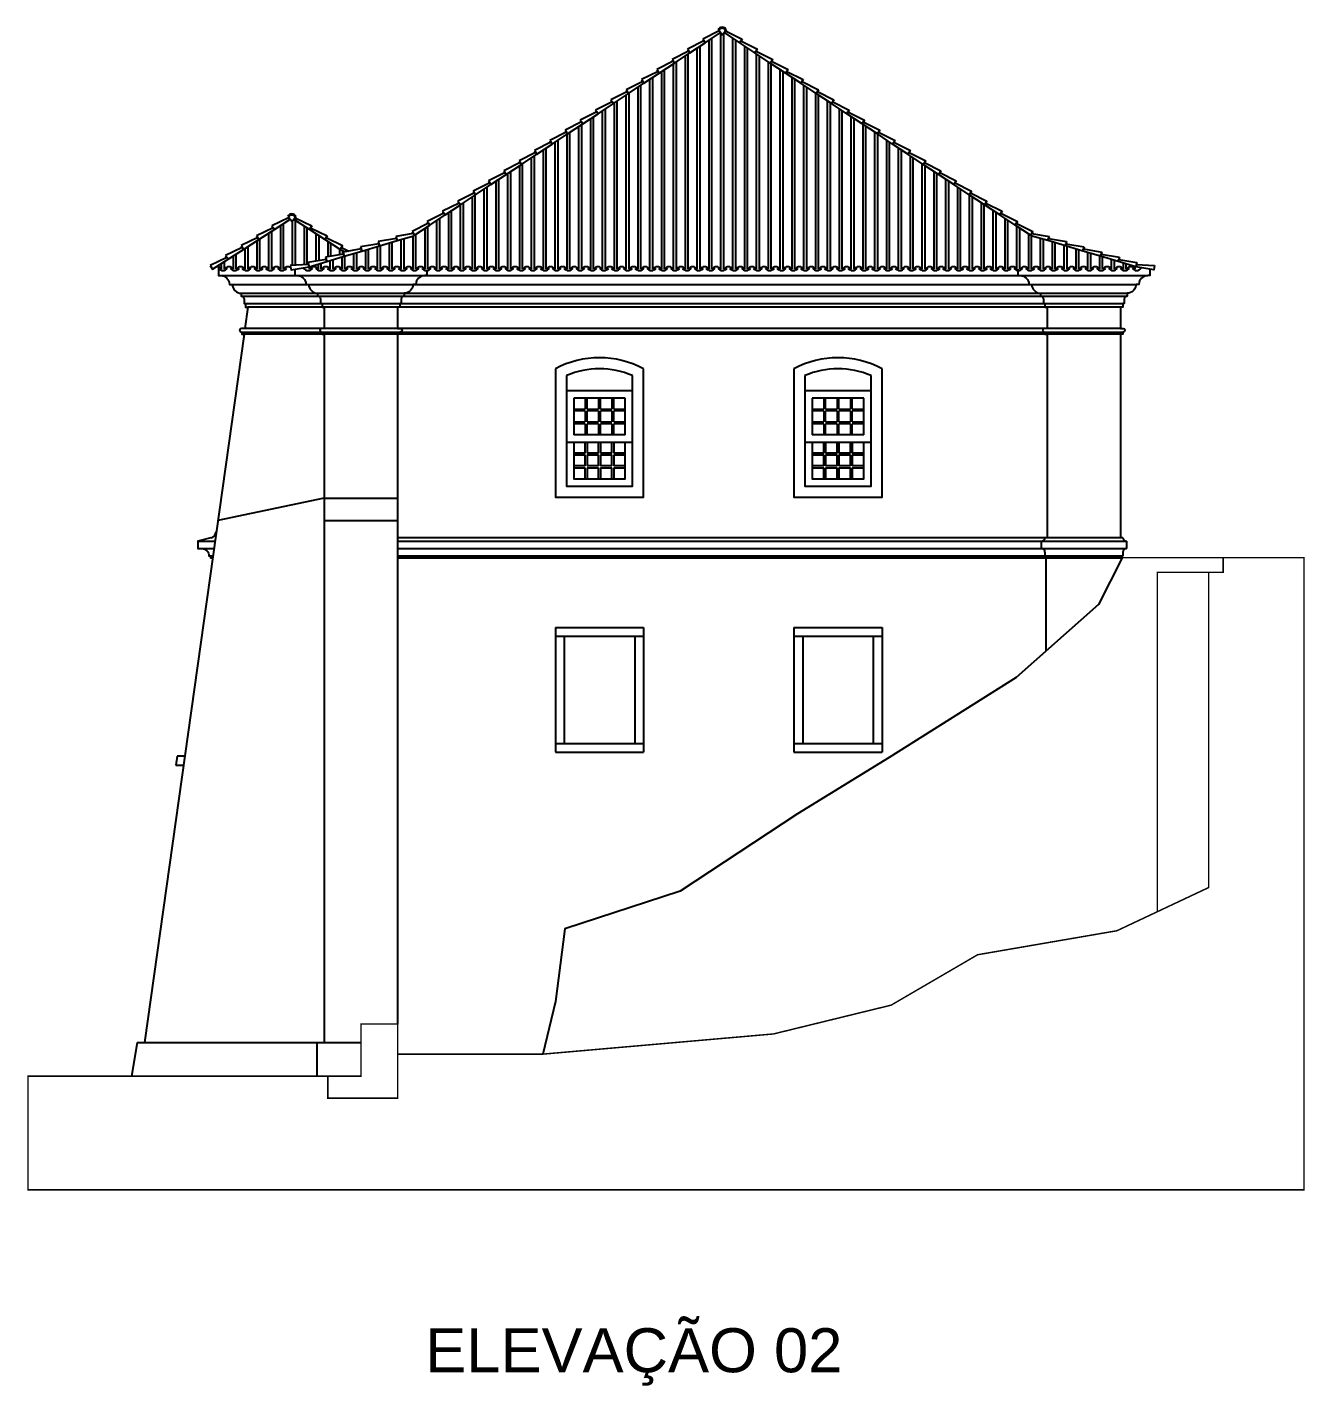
# Model space of a CAD drawing. Extents: x -6493 to 6606, y -1422 to 11651.
# Drawn here: x 2839 to 4580, y -1422 to 429 of the extents above; entities that cross this region are included whole.
import ezdxf

# ---------------------------------------------------------------- set-up
doc = ezdxf.new("R2010")
doc.units = 0
doc.layers.add('PAREDE', color=7, linetype='CONTINUOUS')
doc.layers.add('PAREDE_FINA', color=7, linetype='CONTINUOUS')
doc.styles.add('TEXTO', font='ARIAL.TTF')

msp = doc.modelspace()

# ---------------------------------------------------------------- linework, layer by layer
at = {"layer": 'PAREDE', "const_width": 2}
for points in [[(3248.67, -1000.3), (3248.67, -1030.3), (3343.67, -1030.3), (3343.67, -929.3), (3293.67, -929.3), (3293.67, -1000.3), (2839.98, -1000.3), (2839.98, -1155.3), (4328.67, -1155.3), (4578.67, -1155.3), (4578.67, -293.8), (4328.67, -293.8)], [(4468.35, -293.8), (4468.35, -313.8), (4378.67, -313.8), (4378.67, -776.24)], [(4448.67, -313.8), (4448.67, -743.26), (4323.69, -802.14), (4133.89, -834.85), (4016.08, -903.54), (3855.72, -942.79), (3541.57, -970.3), (3343.67, -970.3)]]:
    msp.add_lwpolyline(points, dxfattribs=at)
at = {"layer": 'PAREDE_FINA'}
for points in [[(3738.48, 399.11), (3741.8, 394.11), (3762.64, 407.91), (3760.98, 410.41), (3738.48, 399.11)], [(3759.33, 412.92), (3762.64, 407.91), (3783.48, 421.72), (3781.83, 424.22), (3759.33, 412.92)], [(3767.98, 99.45), (3767.98, 411.45)], [(3771.83, 99.45), (3771.83, 414)], [(3780.29, 425.68), (3781.44, 424.5)], [(3781.44, 424.5), (3786.17, 418.7), (3790.47, 424.5)], [(3784.11, 99.45), (3784.11, 421.5)], [(3788.24, 99.45), (3788.24, 421.5)], [(3813.02, 412.92), (3809.71, 407.91), (3788.86, 421.72), (3790.52, 424.22), (3813.02, 412.92)], [(3791.61, 425.68), (3790.47, 424.5)], [(3800.52, 99.45), (3800.52, 414)], [(3804.37, 99.45), (3804.37, 411.45)], [(3833.86, 399.11), (3830.55, 394.11), (3809.71, 407.91), (3811.36, 410.41), (3833.86, 399.11)], [(3717.64, 385.31), (3720.95, 380.3), (3741.8, 394.11), (3740.14, 396.61), (3717.64, 385.31)], [(3735.73, 99.45), (3735.73, 390.09)], [(3739.58, 99.45), (3739.58, 392.64)], [(3751.86, 99.45), (3751.86, 400.77)], [(3755.71, 99.45), (3755.71, 403.32)], [(3816.64, 99.45), (3816.64, 403.32)], [(3820.49, 99.45), (3820.49, 400.77)], [(3854.71, 385.31), (3851.39, 380.3), (3830.55, 394.11), (3832.21, 396.61), (3854.71, 385.31)], [(3832.76, 99.45), (3832.76, 392.64)], [(3836.61, 99.45), (3836.61, 390.09)], [(3696.8, 371.5), (3700.11, 366.5), (3720.95, 380.3), (3719.3, 382.81), (3696.8, 371.5)], [(3707.33, 99.45), (3707.33, 371.29)], [(3719.61, 99.45), (3719.61, 379.41)], [(3723.46, 99.45), (3723.46, 381.96)], [(3848.89, 99.45), (3848.89, 381.96)], [(3875.55, 371.5), (3872.24, 366.5), (3851.39, 380.3), (3853.05, 382.81), (3875.55, 371.5)], [(3852.74, 99.45), (3852.74, 379.41)], [(3865.01, 99.45), (3865.01, 371.29)], [(3655.11, 343.89), (3658.42, 338.89), (3679.27, 352.7), (3677.61, 355.2), (3655.11, 343.89)], [(3675.95, 357.7), (3679.27, 352.7), (3700.11, 366.5), (3698.45, 369), (3675.95, 357.7)], [(3687.36, 99.45), (3687.36, 358.06)], [(3691.21, 99.45), (3691.21, 360.61)], [(3703.48, 99.45), (3703.48, 368.73)], [(3868.86, 99.45), (3868.86, 368.73)], [(3896.39, 357.7), (3893.08, 352.7), (3872.24, 366.5), (3873.89, 369), (3896.39, 357.7)], [(3881.14, 99.45), (3881.14, 360.61)], [(3884.99, 99.45), (3884.99, 358.06)], [(3917.24, 343.89), (3913.92, 338.89), (3893.08, 352.7), (3894.74, 355.2), (3917.24, 343.89)], [(3634.27, 330.09), (3637.58, 325.09), (3658.42, 338.89), (3656.77, 341.39), (3634.27, 330.09)], [(3655.11, 99.45), (3655.11, 336.7)], [(3658.96, 99.45), (3658.96, 339.25)], [(3671.23, 99.45), (3671.23, 347.38)], [(3675.08, 99.45), (3675.08, 349.93)], [(3897.26, 99.45), (3897.26, 349.93)], [(3901.11, 99.45), (3901.11, 347.38)], [(3913.39, 99.45), (3913.39, 339.25)], [(3938.08, 330.09), (3934.77, 325.09), (3913.92, 338.89), (3915.58, 341.39), (3938.08, 330.09)], [(3917.24, 99.45), (3917.24, 336.7)], [(3613.42, 316.29), (3616.74, 311.28), (3637.58, 325.09), (3635.92, 327.59), (3613.42, 316.29)], [(3622.86, 99.45), (3622.86, 315.34)], [(3626.71, 99.45), (3626.71, 317.89)], [(3638.98, 99.45), (3638.98, 326.02)], [(3642.84, 99.45), (3642.84, 328.57)], [(3929.51, 99.45), (3929.51, 328.57)], [(3933.36, 99.45), (3933.36, 326.02)], [(3958.92, 316.29), (3955.61, 311.28), (3934.77, 325.09), (3936.42, 327.59), (3958.92, 316.29)], [(3945.64, 99.45), (3945.64, 317.89)], [(3949.49, 99.45), (3949.49, 315.34)], [(3571.74, 288.68), (3575.05, 283.67), (3595.89, 297.48), (3594.24, 299.98), (3571.74, 288.68)], [(3592.58, 302.48), (3595.89, 297.48), (3616.74, 311.28), (3615.08, 313.78), (3592.58, 302.48)], [(3594.46, 99.45), (3594.46, 296.53)], [(3606.74, 99.45), (3606.74, 304.66)], [(3610.59, 99.45), (3610.59, 307.21)], [(3979.77, 302.48), (3976.45, 297.48), (3955.61, 311.28), (3957.27, 313.78), (3979.77, 302.48)], [(3961.76, 99.45), (3961.76, 307.21)], [(3965.61, 99.45), (3965.61, 304.66)], [(4000.61, 288.68), (3997.3, 283.67), (3976.45, 297.48), (3978.11, 299.98), (4000.61, 288.68)], [(3977.88, 99.45), (3977.88, 296.53)], [(3550.89, 274.87), (3554.21, 269.87), (3575.05, 283.67), (3573.39, 286.18), (3550.89, 274.87)], [(3574.49, 99.45), (3574.49, 283.3)], [(3578.34, 99.45), (3578.34, 285.85)], [(3590.61, 99.45), (3590.61, 293.98)], [(3981.74, 99.45), (3981.74, 293.98)], [(3994.01, 99.45), (3994.01, 285.85)], [(4021.45, 274.87), (4018.14, 269.87), (3997.3, 283.67), (3998.95, 286.18), (4021.45, 274.87)], [(3997.86, 99.45), (3997.86, 283.3)], [(3530.05, 261.07), (3533.36, 256.07), (3554.21, 269.87), (3552.55, 272.37), (3530.05, 261.07)], [(3542.24, 99.45), (3542.24, 261.94)], [(3546.09, 99.45), (3546.09, 264.49)], [(3558.36, 99.45), (3558.36, 272.62)], [(3562.21, 99.45), (3562.21, 275.17)], [(4010.13, 99.45), (4010.13, 275.17)], [(4013.98, 99.45), (4013.98, 272.62)], [(4042.3, 261.07), (4038.98, 256.07), (4018.14, 269.87), (4019.8, 272.37), (4042.3, 261.07)], [(4026.26, 99.45), (4026.26, 264.49)], [(4030.11, 99.45), (4030.11, 261.94)], [(3488.36, 233.46), (3491.68, 228.46), (3512.52, 242.26), (3510.86, 244.76), (3488.36, 233.46)], [(3509.21, 247.26), (3512.52, 242.26), (3533.36, 256.07), (3531.71, 258.57), (3509.21, 247.26)], [(3513.84, 99.45), (3513.84, 243.14)], [(3526.11, 99.45), (3526.11, 251.26)], [(3529.96, 99.45), (3529.96, 253.81)], [(4063.14, 247.26), (4059.83, 242.26), (4038.98, 256.07), (4040.64, 258.57), (4063.14, 247.26)], [(4042.38, 99.45), (4042.38, 253.81)], [(4046.23, 99.45), (4046.23, 251.26)], [(4058.51, 99.45), (4058.51, 243.14)], [(4083.98, 233.46), (4080.67, 228.46), (4059.83, 242.26), (4061.48, 244.76), (4083.98, 233.46)], [(3467.52, 219.65), (3470.83, 214.65), (3491.68, 228.46), (3490.02, 230.96), (3467.52, 219.65)], [(3493.86, 99.45), (3493.86, 229.91)], [(3497.72, 99.45), (3497.72, 232.46)], [(3509.99, 99.45), (3509.99, 240.58)], [(4062.36, 99.45), (4062.36, 240.58)], [(4074.63, 99.45), (4074.63, 232.46)], [(4078.48, 99.45), (4078.48, 229.91)], [(4104.83, 219.65), (4101.51, 214.65), (4080.67, 228.46), (4082.33, 230.96), (4104.83, 219.65)], [(3446.68, 205.85), (3449.99, 200.85), (3470.83, 214.65), (3469.18, 217.15), (3446.68, 205.85)], [(3461.62, 99.45), (3461.62, 208.55)], [(3465.47, 99.45), (3465.47, 211.1)], [(3477.74, 99.45), (3477.74, 219.23)], [(3481.59, 99.45), (3481.59, 221.78)], [(4090.76, 99.45), (4090.76, 221.78)], [(4094.61, 99.45), (4094.61, 219.23)], [(4125.67, 205.85), (4122.36, 200.85), (4101.51, 214.65), (4103.17, 217.15), (4125.67, 205.85)], [(4106.88, 99.45), (4106.88, 211.1)], [(4110.73, 99.45), (4110.73, 208.55)], [(3404.99, 178.24), (3408.3, 173.24), (3429.15, 187.04), (3427.49, 189.55), (3404.99, 178.24)], [(3425.83, 192.05), (3429.15, 187.04), (3449.99, 200.85), (3448.33, 203.35), (3425.83, 192.05)], [(3429.37, 99.45), (3429.37, 187.19)], [(3433.22, 99.45), (3433.22, 189.74)], [(3445.49, 99.45), (3445.49, 197.87)], [(3449.34, 99.45), (3449.34, 200.42)], [(4146.51, 192.05), (4143.2, 187.04), (4122.36, 200.85), (4124.01, 203.35), (4146.51, 192.05)], [(4123.01, 99.45), (4123.01, 200.42)], [(4126.86, 99.45), (4126.86, 197.87)], [(4139.13, 99.45), (4139.13, 189.74)], [(4142.98, 99.45), (4142.98, 187.19)], [(4167.36, 178.24), (4164.04, 173.24), (4143.2, 187.04), (4144.86, 189.55), (4167.36, 178.24)], [(3172.52, 158.47), (3175.76, 153.42), (3196.8, 166.91), (3195.19, 169.44), (3172.52, 158.47)], [(3193.94, 171.22), (3195.09, 170.05)], [(3195.09, 170.05), (3199.82, 164.25), (3204.12, 170.05)], [(3226.68, 158.47), (3223.45, 153.42), (3202.4, 166.91), (3204.02, 169.44), (3226.68, 158.47)], [(3205.26, 171.22), (3204.12, 170.05)], [(3384.15, 164.44), (3387.46, 159.44), (3408.3, 173.24), (3406.65, 175.74), (3384.15, 164.44)], [(3400.97, 99.45), (3400.97, 168.38)], [(3413.24, 99.45), (3413.24, 176.51)], [(3417.09, 99.45), (3417.09, 179.06)], [(4155.25, 99.45), (4155.25, 179.06)], [(4159.11, 99.45), (4159.11, 176.51)], [(4188.2, 164.44), (4184.89, 159.44), (4164.04, 173.24), (4165.7, 175.74), (4188.2, 164.44)], [(4171.38, 99.45), (4171.38, 168.38)], [(3151.47, 144.98), (3154.71, 139.93), (3175.76, 153.42), (3174.14, 155.94), (3151.47, 144.98)], [(3168.34, 99.45), (3168.34, 148.66)], [(3172.19, 99.45), (3172.19, 151.13)], [(3184.47, 99.45), (3184.47, 159)], [(3188.32, 99.45), (3188.32, 161.47)], [(3200.59, 104.47), (3200.59, 165.29)], [(3204.44, 104.67), (3204.44, 165.6)], [(3216.72, 105.33), (3216.72, 157.73)], [(3220.57, 105.54), (3220.57, 155.26)], [(3247.73, 144.98), (3244.49, 139.93), (3223.45, 153.42), (3225.06, 155.94), (3247.73, 144.98)], [(3363.3, 150.63), (3366.62, 145.63), (3387.46, 159.44), (3385.8, 161.94), (3363.3, 150.63)], [(3380.99, 99.45), (3380.99, 155.15)], [(3384.84, 99.45), (3384.84, 157.7)], [(3397.12, 99.45), (3397.12, 165.83)], [(4175.23, 99.45), (4175.23, 165.83)], [(4209.04, 150.63), (4205.73, 145.63), (4184.89, 159.44), (4186.54, 161.94), (4209.04, 150.63)], [(4187.5, 99.45), (4187.5, 157.7)], [(4191.35, 99.45), (4191.35, 155.15)], [(3130.43, 131.48), (3133.66, 126.43), (3154.71, 139.93), (3153.09, 142.45), (3130.43, 131.48)], [(3139.95, 99.45), (3139.95, 130.46)], [(3152.22, 99.45), (3152.22, 138.33)], [(3156.07, 99.45), (3156.07, 140.8)], [(3232.84, 110.41), (3232.84, 147.39)], [(3236.69, 111.06), (3236.69, 144.93)], [(3268.78, 131.48), (3265.54, 126.43), (3244.49, 139.93), (3246.11, 142.45), (3268.78, 131.48)], [(3248.97, 116.18), (3248.97, 137.06)], [(3252.82, 116.84), (3252.82, 134.59)], [(3293.24, 129.79), (3294.95, 124.04), (3318.91, 131.15), (3318.06, 134.03), (3293.24, 129.79)], [(3316.49, 99.45), (3316.49, 130.43)], [(3317.21, 136.9), (3318.91, 131.15), (3342.88, 138.27), (3342.03, 141.14), (3317.21, 136.9)], [(3320.35, 99.45), (3320.35, 131.58)], [(3332.62, 99.45), (3332.62, 135.22)], [(3336.47, 99.45), (3336.47, 136.37)], [(3364.99, 148.09), (3341.17, 144.02)], [(3341.17, 144.02), (3342.88, 138.27), (3365.76, 145.06)], [(3348.74, 99.45), (3348.74, 140.01)], [(3352.59, 99.45), (3352.59, 141.15)], [(3364.87, 99.45), (3364.87, 144.8)], [(3368.72, 99.45), (3368.72, 147.02)], [(4203.63, 99.45), (4203.63, 147.02)], [(4231.18, 144.02), (4229.47, 138.27), (4206.59, 145.06)], [(4207.36, 148.09), (4231.18, 144.02)], [(4207.48, 99.45), (4207.48, 144.8)], [(4219.75, 99.45), (4219.75, 141.15)], [(4223.6, 99.45), (4223.6, 140.01)], [(4255.14, 136.9), (4253.43, 131.15), (4229.47, 138.27), (4230.32, 141.14), (4255.14, 136.9)], [(4235.88, 99.45), (4235.88, 136.37)], [(4239.73, 99.45), (4239.73, 135.22)], [(4252, 99.45), (4252, 131.58)], [(4279.11, 129.79), (4277.4, 124.04), (4253.43, 131.15), (4254.29, 134.03), (4279.11, 129.79)], [(4255.85, 99.45), (4255.85, 130.43)], [(3088.33, 104.5), (3091.57, 99.45), (3112.62, 112.94), (3111, 115.47), (3088.33, 104.5)], [(3109.38, 117.99), (3112.62, 112.94), (3133.66, 126.43), (3132.05, 128.96), (3109.38, 117.99)], [(3119.97, 99.45), (3119.97, 117.65)], [(3123.82, 99.45), (3123.82, 120.12)], [(3136.09, 99.45), (3136.09, 127.99)], [(3221.34, 108.44), (3223.05, 102.69), (3247.02, 109.81), (3246.16, 112.68), (3221.34, 108.44)], [(3245.31, 115.56), (3247.02, 109.81), (3270.98, 116.92), (3270.13, 119.8), (3245.31, 115.56)], [(3252, 99.45), (3252, 111.28)], [(3255.85, 99.45), (3255.85, 112.43)], [(3265.09, 118.94), (3265.09, 126.72)], [(3270.95, 122.96), (3265.54, 126.43), (3267.16, 128.96), (3277.31, 124.05)], [(3268.12, 99.45), (3268.12, 116.07)], [(3268.94, 119.59), (3268.94, 124.25)], [(3269.27, 122.67), (3270.98, 116.92), (3294.95, 124.04), (3294.09, 126.91), (3269.27, 122.67)], [(3271.97, 99.45), (3271.97, 117.22)], [(3284.25, 99.45), (3284.25, 120.86)], [(3288.1, 99.45), (3288.1, 122)], [(3300.37, 99.45), (3300.37, 125.65)], [(3304.22, 99.45), (3304.22, 126.79)], [(4268.13, 99.45), (4268.13, 126.79)], [(4271.98, 99.45), (4271.98, 125.65)], [(4303.07, 122.67), (4301.37, 116.92), (4277.4, 124.04), (4278.25, 126.91), (4303.07, 122.67)], [(4284.25, 99.45), (4284.25, 122)], [(4288.1, 99.45), (4288.1, 120.86)], [(4300.38, 99.45), (4300.38, 117.22)], [(4327.04, 115.56), (4325.33, 109.81), (4301.37, 116.92), (4302.22, 119.8), (4327.04, 115.56)], [(4304.23, 99.45), (4304.23, 116.07)], [(4316.5, 99.45), (4316.5, 112.43)], [(4320.35, 99.45), (4320.35, 111.28)], [(4351.01, 108.44), (4349.3, 102.69), (4325.33, 109.81), (4326.19, 112.68), (4351.01, 108.44)], [(3103.85, 99.45), (3103.85, 107.32)], [(3107.7, 99.45), (3107.7, 109.79)], [(3222.18, 105.63), (3197.39, 104.29)], [(3197.39, 104.29), (3198.42, 98.38), (3223.05, 102.69)], [(3223.6, 99.45), (3223.6, 102.85)], [(3235.87, 99.45), (3235.87, 106.5)], [(3239.72, 99.45), (3239.72, 107.64)], [(4332.62, 99.45), (4332.62, 107.64)], [(4336.47, 99.45), (4336.47, 106.5)], [(4348.75, 99.45), (4348.75, 102.85)], [(4374.96, 104.29), (4373.92, 98.38), (4349.3, 102.69)], [(4350.17, 105.63), (4374.96, 104.29)], [(3099.6, 90.7), (4365.67, 90.7)], [(3118.6, 78.7), (4349.67, 78.7)], [(3130.6, 66.7), (4337.67, 66.7)], [(3130.6, 62.7), (4337.67, 62.7)], [(3139.6, 47.7), (3135.52, 18.7)], [(3136.6, 52.7), (4331.67, 52.7)], [(4328.67, 47.7), (3139.6, 47.7)], [(3134.4, 10.7), (2998.67, -954.3)], [(3130.9, 13.7), (4331.67, 13.7)], [(4328.67, 10.7), (3131.4, 10.7)], [(3243.67, 10.7), (3243.67, -954.3)], [(3343.67, 10.7), (3343.67, -929.3)], [(3558.67, -36.3), (3558.67, -211.3), (3678.67, -211.3), (3678.67, -36.3)], [(3883.67, -36.3), (3883.67, -211.3), (4003.67, -211.3), (4003.67, -36.3)], [(3573.67, -45.69), (3573.67, -196.3), (3663.67, -196.3), (3663.67, -45.69)], [(3898.67, -45.69), (3898.67, -196.3), (3988.67, -196.3), (3988.67, -45.69)], [(3663.67, -66.3), (3573.67, -66.3)], [(3988.67, -66.3), (3898.67, -66.3)], [(3653.67, -76.3), (3583.67, -76.3)], [(3583.67, -76.3), (3583.67, -126.3)], [(3583.67, -91.3), (3599.3, -91.3)], [(3599.3, -76.3), (3599.3, -91.3)], [(3601.8, -91.3), (3601.8, -76.3)], [(3601.8, -91.3), (3617.42, -91.3)], [(3617.42, -76.3), (3617.42, -91.3)], [(3619.92, -91.3), (3619.92, -76.3)], [(3619.92, -91.3), (3635.55, -91.3)], [(3635.55, -76.3), (3635.55, -91.3)], [(3638.05, -91.3), (3638.05, -76.3)], [(3638.05, -91.3), (3653.67, -91.3)], [(3653.67, -126.3), (3653.67, -76.3)], [(3908.67, -76.3), (3908.67, -126.3)], [(3978.67, -76.3), (3908.67, -76.3)], [(3908.67, -91.3), (3924.3, -91.3)], [(3924.3, -76.3), (3924.3, -91.3)], [(3926.8, -91.3), (3926.8, -76.3)], [(3926.8, -91.3), (3942.42, -91.3)], [(3942.42, -76.3), (3942.42, -91.3)], [(3944.92, -91.3), (3944.92, -76.3)], [(3944.92, -91.3), (3960.55, -91.3)], [(3960.55, -76.3), (3960.55, -91.3)], [(3963.05, -91.3), (3963.05, -76.3)], [(3963.05, -91.3), (3978.67, -91.3)], [(3978.67, -126.3), (3978.67, -76.3)], [(3599.3, -93.8), (3583.67, -93.8)], [(3583.67, -108.8), (3599.3, -108.8)], [(3599.3, -93.8), (3599.3, -108.8)], [(3617.42, -93.8), (3601.8, -93.8)], [(3601.8, -108.8), (3601.8, -93.8)], [(3601.8, -108.8), (3617.42, -108.8)], [(3617.42, -93.8), (3617.42, -108.8)], [(3635.55, -93.8), (3619.92, -93.8)], [(3619.92, -108.8), (3619.92, -93.8)], [(3619.92, -108.8), (3635.55, -108.8)], [(3635.55, -93.8), (3635.55, -108.8)], [(3653.67, -93.8), (3638.05, -93.8)], [(3638.05, -108.8), (3638.05, -93.8)], [(3638.05, -108.8), (3653.67, -108.8)], [(3924.3, -93.8), (3908.67, -93.8)], [(3908.67, -108.8), (3924.3, -108.8)], [(3924.3, -93.8), (3924.3, -108.8)], [(3926.8, -108.8), (3926.8, -93.8)], [(3942.42, -93.8), (3926.8, -93.8)], [(3926.8, -108.8), (3942.42, -108.8)], [(3942.42, -93.8), (3942.42, -108.8)], [(3944.92, -108.8), (3944.92, -93.8)], [(3960.55, -93.8), (3944.92, -93.8)], [(3944.92, -108.8), (3960.55, -108.8)], [(3960.55, -93.8), (3960.55, -108.8)], [(3963.05, -108.8), (3963.05, -93.8)], [(3978.67, -93.8), (3963.05, -93.8)], [(3963.05, -108.8), (3978.67, -108.8)], [(3599.3, -111.3), (3583.67, -111.3)], [(3653.67, -126.3), (3583.67, -126.3)], [(3599.3, -111.3), (3599.3, -126.3)], [(3601.8, -126.3), (3601.8, -111.3)], [(3617.42, -111.3), (3601.8, -111.3)], [(3617.42, -111.3), (3617.42, -126.3)], [(3635.55, -111.3), (3619.92, -111.3)], [(3619.92, -126.3), (3619.92, -111.3)], [(3635.55, -111.3), (3635.55, -126.3)], [(3653.67, -111.3), (3638.05, -111.3)], [(3638.05, -126.3), (3638.05, -111.3)], [(3924.3, -111.3), (3908.67, -111.3)], [(3978.67, -126.3), (3908.67, -126.3)], [(3924.3, -111.3), (3924.3, -126.3)], [(3942.42, -111.3), (3926.8, -111.3)], [(3926.8, -126.3), (3926.8, -111.3)], [(3942.42, -111.3), (3942.42, -126.3)], [(3944.92, -126.3), (3944.92, -111.3)], [(3960.55, -111.3), (3944.92, -111.3)], [(3960.55, -111.3), (3960.55, -126.3)], [(3963.05, -126.3), (3963.05, -111.3)], [(3978.67, -111.3), (3963.05, -111.3)], [(3573.67, -136.3), (3663.67, -136.3)], [(3583.67, -136.3), (3583.67, -186.3), (3653.67, -186.3), (3653.67, -136.3)], [(3599.3, -151.3), (3599.3, -136.3)], [(3601.8, -136.3), (3601.8, -151.3)], [(3617.42, -151.3), (3617.42, -136.3)], [(3619.92, -136.3), (3619.92, -151.3)], [(3635.55, -151.3), (3635.55, -136.3)], [(3638.05, -136.3), (3638.05, -151.3)], [(3898.67, -136.3), (3988.67, -136.3)], [(3908.67, -136.3), (3908.67, -186.3), (3978.67, -186.3), (3978.67, -136.3)], [(3924.3, -151.3), (3924.3, -136.3)], [(3926.8, -136.3), (3926.8, -151.3)], [(3942.42, -151.3), (3942.42, -136.3)], [(3944.92, -136.3), (3944.92, -151.3)], [(3960.55, -151.3), (3960.55, -136.3)], [(3963.05, -136.3), (3963.05, -151.3)], [(3599.3, -151.3), (3583.67, -151.3)], [(3583.67, -153.8), (3599.3, -153.8)], [(3599.3, -168.8), (3599.3, -153.8)], [(3617.42, -151.3), (3601.8, -151.3)], [(3601.8, -153.8), (3617.42, -153.8)], [(3601.8, -153.8), (3601.8, -168.8)], [(3617.42, -168.8), (3617.42, -153.8)], [(3635.55, -151.3), (3619.92, -151.3)], [(3619.92, -153.8), (3635.55, -153.8)], [(3619.92, -153.8), (3619.92, -168.8)], [(3635.55, -168.8), (3635.55, -153.8)], [(3653.67, -151.3), (3638.05, -151.3)], [(3638.05, -153.8), (3638.05, -168.8)], [(3638.05, -153.8), (3653.67, -153.8)], [(3924.3, -151.3), (3908.67, -151.3)], [(3908.67, -153.8), (3924.3, -153.8)], [(3924.3, -168.8), (3924.3, -153.8)], [(3942.42, -151.3), (3926.8, -151.3)], [(3926.8, -153.8), (3926.8, -168.8)], [(3926.8, -153.8), (3942.42, -153.8)], [(3942.42, -168.8), (3942.42, -153.8)], [(3960.55, -151.3), (3944.92, -151.3)], [(3944.92, -153.8), (3944.92, -168.8)], [(3944.92, -153.8), (3960.55, -153.8)], [(3960.55, -168.8), (3960.55, -153.8)], [(3978.67, -151.3), (3963.05, -151.3)], [(3963.05, -153.8), (3963.05, -168.8)], [(3963.05, -153.8), (3978.67, -153.8)], [(3599.3, -168.8), (3583.67, -168.8)], [(3583.67, -171.3), (3599.3, -171.3)], [(3599.3, -186.3), (3599.3, -171.3)], [(3617.42, -168.8), (3601.8, -168.8)], [(3601.8, -171.3), (3601.8, -186.3)], [(3601.8, -171.3), (3617.42, -171.3)], [(3617.42, -186.3), (3617.42, -171.3)], [(3635.55, -168.8), (3619.92, -168.8)], [(3619.92, -171.3), (3619.92, -186.3)], [(3619.92, -171.3), (3635.55, -171.3)], [(3635.55, -186.3), (3635.55, -171.3)], [(3653.67, -168.8), (3638.05, -168.8)], [(3638.05, -171.3), (3638.05, -186.3)], [(3638.05, -171.3), (3653.67, -171.3)], [(3924.3, -168.8), (3908.67, -168.8)], [(3908.67, -171.3), (3924.3, -171.3)], [(3924.3, -186.3), (3924.3, -171.3)], [(3942.42, -168.8), (3926.8, -168.8)], [(3926.8, -171.3), (3942.42, -171.3)], [(3926.8, -171.3), (3926.8, -186.3)], [(3942.42, -186.3), (3942.42, -171.3)], [(3960.55, -168.8), (3944.92, -168.8)], [(3944.92, -171.3), (3960.55, -171.3)], [(3944.92, -171.3), (3944.92, -186.3)], [(3960.55, -186.3), (3960.55, -171.3)], [(3978.67, -168.8), (3963.05, -168.8)], [(3963.05, -171.3), (3978.67, -171.3)], [(3963.05, -171.3), (3963.05, -186.3)], [(3243.67, -212.66), (3098.67, -243.3)], [(3243.67, -212.66), (3343.67, -212.66)], [(3243.67, -243.3), (3343.67, -243.3)], [(3071.57, -271.3), (3094.74, -271.3)], [(3343.67, -266.3), (4331.67, -266.3)], [(3343.67, -271.3), (4336.67, -271.3)], [(4220.67, -271.3), (4220.67, -281.3)], [(4336.67, -271.3), (4336.67, -281.3)], [(3071.57, -281.3), (3093.33, -281.3)], [(3088.57, -291.3), (3091.92, -291.3)], [(3343.67, -281.3), (4336.67, -281.3)], [(3343.67, -291.3), (4331.67, -291.3)], [(3343.67, -293.8), (4330.67, -293.8)], [(4330.67, -293.8), (4298.47, -357.71), (4186.39, -456.95), (4013.45, -566.09), (3888.55, -642.62), (3728.42, -748.26), (3571.5, -799.48), (3558.69, -898.71), (3541.57, -970.3)], [(4225.67, -286.3), (4225.67, -291.3)], [(4226.67, -291.3), (4226.67, -293.8)], [(4226.67, -293.8), (4226.67, -421.28)], [(4330.67, -291.3), (4330.67, -293.8)], [(4331.67, -286.3), (4331.67, -291.3)], [(3558.67, -388.8), (3678.67, -388.8)], [(3558.67, -388.8), (3558.67, -558.8)], [(3678.67, -388.8), (3678.67, -558.8)], [(3883.67, -388.8), (4003.67, -388.8)], [(3883.67, -388.8), (3883.67, -558.8)], [(4003.67, -388.8), (4003.67, -558.8)], [(3558.67, -400.8), (3678.67, -400.8)], [(3570.67, -400.8), (3570.67, -546.8)], [(3666.67, -400.8), (3666.67, -546.8)], [(3883.67, -400.8), (4003.67, -400.8)], [(3895.67, -400.8), (3895.67, -546.8)], [(3991.67, -400.8), (3991.67, -546.8)], [(3558.67, -546.8), (3678.67, -546.8)], [(3883.67, -546.8), (4003.67, -546.8)], [(3043.43, -564.3), (3041.74, -576.3)], [(3053.53, -564.3), (3043.43, -564.3)], [(3558.67, -558.8), (3678.67, -558.8)], [(3883.67, -558.8), (4003.67, -558.8)], [(3041.74, -576.3), (3051.84, -576.3)], [(2988.67, -954.3), (2981.25, -1000.3)], [(2988.67, -954.3), (3293.67, -954.3)], [(3233.67, -954.3), (3233.67, -1000.3)]]:
    msp.add_lwpolyline(points, dxfattribs=at)
for points in [[(3099.6, 102.39), (3099.6, 90.7), (3102.6, 90.7, -0.4142136), (3114.6, 78.7), (3118.6, 78.7, 0.4142136), (3130.6, 66.7), (3130.6, 62.7, -0.4142136), (3134.6, 58.7), (3134.6, 52.7), (3136.6, 52.7), (3136.6, 47.7), (3139.6, 47.7)], [(3203.67, 98.7), (3203.67, 90.7), (3206.67, 90.7, -0.4142136), (3218.67, 78.7), (3222.67, 78.7, 0.4142136), (3234.67, 66.7), (3234.67, 62.7, -0.4142136), (3238.67, 58.7), (3238.67, 52.7), (3240.67, 52.7), (3240.67, 47.7), (3243.67, 47.7), (3243.67, 18.7), (3240.17, 18.7, 1), (3240.17, 13.7), (3240.67, 13.7), (3240.67, 10.7), (3243.67, 10.7)], [(3383.67, 98.7), (3383.67, 90.7), (3380.67, 90.7, 0.4142136), (3368.67, 78.7), (3364.67, 78.7, -0.4142136), (3352.67, 66.7), (3352.67, 62.7, 0.4142136), (3348.67, 58.7), (3348.67, 52.7), (3346.67, 52.7), (3346.67, 47.7), (3343.67, 47.7), (3343.67, 18.7), (3347.17, 18.7, -1), (3347.17, 13.7), (3346.67, 13.7), (3346.67, 10.7), (3343.67, 10.7)], [(4188.67, 99.3), (4188.67, 90.7), (4191.67, 90.7, -0.4142136), (4203.67, 78.7), (4207.67, 78.7, 0.4142136), (4219.67, 66.7), (4219.67, 62.7, -0.4142136), (4223.67, 58.7), (4223.67, 52.7), (4225.67, 52.7), (4225.67, 47.7), (4228.67, 47.7), (4228.67, 18.7), (4225.17, 18.7, 1), (4225.17, 13.7), (4225.67, 13.7), (4225.67, 10.7), (4228.67, 10.7), (4228.67, -266.3)], [(4368.67, 99.3), (4368.67, 90.7), (4365.67, 90.7, 0.4142136), (4353.67, 78.7), (4349.67, 78.7, -0.4142136), (4337.67, 66.7), (4337.67, 62.7, 0.4142136), (4333.67, 58.7), (4333.67, 52.7), (4331.67, 52.7), (4331.67, 47.7), (4328.67, 47.7), (4328.67, 18.7), (4332.17, 18.7, -1), (4332.17, 13.7), (4331.67, 13.7), (4331.67, 10.7), (4328.67, 10.7), (4328.67, -266.3)], [(4328.67, 18.7), (3130.9, 18.7, 1), (3130.9, 13.7), (3131.4, 13.7), (3131.4, 10.7), (3134.4, 10.7)], [(3089.04, -266.93), (3071.57, -271.3), (3071.57, -281.3), (3076.57, -281.3, -0.4142136), (3086.57, -291.3), (3088.57, -291.3), (3088.57, -293.8), (3091.57, -293.8)]]:
    msp.add_lwpolyline(points, format="xyb", dxfattribs=at)
for centre, radius, start, end in [((3785.95, 422.87), 6.32, 26.41268, 153.58732), ((3785.95, 422.87), 4.8, 19.86114, 160.13886), ((3199.6, 168.41), 6.32, 26.41268, 153.58732), ((3199.6, 168.41), 4.8, 19.86114, 160.13886), ((3097.71, 95.14), 7.5, 35.09066, 100.41599), ((3105.63, 104.98), 7.5, 215.09066, 324.90934), ((3113.83, 95.14), 7.5, 35.09066, 144.90934), ((3121.75, 104.98), 7.5, 215.09066, 324.90934), ((3129.96, 95.14), 7.5, 35.09066, 144.90934), ((3137.88, 104.98), 7.5, 215.09066, 324.90934), ((3146.08, 95.14), 7.5, 35.09066, 144.90934), ((3154, 104.98), 7.5, 215.09066, 324.90934), ((3162.21, 95.14), 7.5, 35.09066, 144.90934), ((3170.13, 104.98), 7.5, 215.09066, 324.90934), ((3178.33, 95.14), 7.5, 35.09066, 144.90934), ((3186.25, 104.98), 7.5, 215.09066, 324.90934), ((3194.46, 95.14), 7.5, 63.35966, 144.90934), ((3221.82, 104.98), 7.5, 215.09066, 324.90934), ((3229.74, 95.14), 7.5, 35.09066, 144.90934), ((3237.94, 104.98), 7.5, 215.09066, 324.90934), ((3245.86, 95.14), 7.5, 35.09066, 144.90934), ((3254.06, 104.98), 7.5, 215.09066, 324.90934), ((3261.98, 95.14), 7.5, 35.09066, 144.90934), ((3270.19, 104.98), 7.5, 215.09066, 324.90934), ((3278.11, 95.14), 7.5, 35.09066, 144.90934), ((3286.31, 104.98), 7.5, 215.09066, 324.90934), ((3294.23, 95.14), 7.5, 35.09066, 144.90934), ((3302.44, 104.98), 7.5, 215.09066, 324.90934), ((3310.36, 95.14), 7.5, 35.09066, 144.90934), ((3318.56, 104.98), 7.5, 215.09066, 324.90934), ((3326.48, 95.14), 7.5, 35.09066, 144.90934), ((3334.69, 104.98), 7.5, 215.09066, 324.90934), ((3342.61, 95.14), 7.5, 35.09066, 144.90934), ((3350.81, 104.98), 7.5, 215.09066, 324.90934), ((3358.73, 95.14), 7.5, 35.09066, 144.90934), ((3366.94, 104.98), 7.5, 215.09066, 324.90934), ((3374.86, 95.14), 7.5, 35.09066, 144.90934), ((3383.06, 104.98), 7.5, 215.09066, 324.90934), ((3390.98, 95.14), 7.5, 35.09066, 144.90934), ((3399.19, 104.98), 7.5, 215.09066, 324.90934), ((3407.1, 95.14), 7.5, 35.09066, 144.90934), ((3415.31, 104.98), 7.5, 215.09066, 324.90934), ((3423.23, 95.14), 7.5, 35.09066, 144.90934), ((3431.43, 104.98), 7.5, 215.09066, 324.90934), ((3439.35, 95.14), 7.5, 35.09066, 144.90934), ((3447.56, 104.98), 7.5, 215.09066, 324.90934), ((3455.48, 95.14), 7.5, 35.09066, 144.90934), ((3463.68, 104.98), 7.5, 215.09066, 324.90934), ((3471.6, 95.14), 7.5, 35.09066, 144.90934), ((3479.81, 104.98), 7.5, 215.09066, 324.90934), ((3487.73, 95.14), 7.5, 35.09066, 144.90934), ((3495.93, 104.98), 7.5, 215.09066, 324.90934), ((3503.85, 95.14), 7.5, 35.09066, 144.90934), ((3512.06, 104.98), 7.5, 215.09066, 324.90934), ((3519.98, 95.14), 7.5, 35.09066, 144.90934), ((3528.18, 104.98), 7.5, 215.09066, 324.90934), ((3536.1, 95.14), 7.5, 35.09066, 144.90934), ((3544.31, 104.98), 7.5, 215.09066, 324.90934), ((3552.23, 95.14), 7.5, 35.09066, 144.90934), ((3560.43, 104.98), 7.5, 215.09066, 324.90934), ((3568.35, 95.14), 7.5, 35.09066, 144.90934), ((3576.55, 104.98), 7.5, 215.09066, 324.90934), ((3584.47, 95.14), 7.5, 35.09066, 144.90934), ((3592.68, 104.98), 7.5, 215.09066, 324.90934), ((3600.6, 95.14), 7.5, 35.09066, 144.90934), ((3608.8, 104.98), 7.5, 215.09066, 324.90934), ((3616.72, 95.14), 7.5, 35.09066, 144.90934), ((3624.93, 104.98), 7.5, 215.09066, 324.90934), ((3632.85, 95.14), 7.5, 35.09066, 144.90934), ((3641.05, 104.98), 7.5, 215.09066, 324.90934), ((3648.97, 95.14), 7.5, 35.09066, 144.90934), ((3657.18, 104.98), 7.5, 215.09066, 324.90934), ((3665.1, 95.14), 7.5, 35.09066, 144.90934), ((3673.3, 104.98), 7.5, 215.09066, 324.90934), ((3681.22, 95.14), 7.5, 35.09066, 144.90934), ((3689.43, 104.98), 7.5, 215.09066, 324.90934), ((3697.35, 95.14), 7.5, 35.09066, 144.90934), ((3705.55, 104.98), 7.5, 215.09066, 324.90934), ((3713.47, 95.14), 7.5, 35.09066, 144.90934), ((3721.68, 104.98), 7.5, 215.09066, 324.90934), ((3729.6, 95.14), 7.5, 35.09066, 144.90934), ((3737.8, 104.98), 7.5, 215.09066, 324.90934), ((3745.72, 95.14), 7.5, 35.09066, 144.90934), ((3753.92, 104.98), 7.5, 215.09066, 324.90934), ((3761.84, 95.14), 7.5, 35.09066, 144.90934), ((3770.05, 104.98), 7.5, 215.09066, 324.90934), ((3777.97, 95.14), 7.5, 35.09066, 144.90934), ((3786.17, 104.98), 7.5, 215.09066, 270), ((3786.17, 104.98), 7.5, 270, 324.90934), ((3794.38, 95.14), 7.5, 35.09066, 144.90934), ((3802.3, 104.98), 7.5, 215.09066, 324.90934), ((3810.5, 95.14), 7.5, 35.09066, 144.90934), ((3818.42, 104.98), 7.5, 215.09066, 324.90934), ((3826.63, 95.14), 7.5, 35.09066, 144.90934), ((3834.55, 104.98), 7.5, 215.09066, 324.90934), ((3842.75, 95.14), 7.5, 35.09066, 144.90934), ((3850.67, 104.98), 7.5, 215.09066, 324.90934), ((3858.88, 95.14), 7.5, 35.09066, 144.90934), ((3866.8, 104.98), 7.5, 215.09066, 324.90934), ((3875, 95.14), 7.5, 35.09066, 144.90934), ((3882.92, 104.98), 7.5, 215.09066, 324.90934), ((3891.13, 95.14), 7.5, 35.09066, 144.90934), ((3899.05, 104.98), 7.5, 215.09066, 324.90934), ((3907.25, 95.14), 7.5, 35.09066, 144.90934), ((3915.17, 104.98), 7.5, 215.09066, 324.90934), ((3923.37, 95.14), 7.5, 35.09066, 144.90934), ((3931.29, 104.98), 7.5, 215.09066, 324.90934), ((3939.5, 95.14), 7.5, 35.09066, 144.90934), ((3947.42, 104.98), 7.5, 215.09066, 324.90934), ((3955.62, 95.14), 7.5, 35.09066, 144.90934), ((3963.54, 104.98), 7.5, 215.09066, 324.90934), ((3971.75, 95.14), 7.5, 35.09066, 144.90934), ((3979.67, 104.98), 7.5, 215.09066, 324.90934), ((3987.87, 95.14), 7.5, 35.09066, 144.90934), ((3995.79, 104.98), 7.5, 215.09066, 324.90934), ((4004, 95.14), 7.5, 35.09066, 144.90934), ((4011.92, 104.98), 7.5, 215.09066, 324.90934), ((4020.12, 95.14), 7.5, 35.09066, 144.90934), ((4028.04, 104.98), 7.5, 215.09066, 324.90934), ((4036.25, 95.14), 7.5, 35.09066, 144.90934), ((4044.17, 104.98), 7.5, 215.09066, 324.90934), ((4052.37, 95.14), 7.5, 35.09066, 144.90934), ((4060.29, 104.98), 7.5, 215.09066, 324.90934), ((4068.49, 95.14), 7.5, 35.09066, 144.90934), ((4076.41, 104.98), 7.5, 215.09066, 324.90934), ((4084.62, 95.14), 7.5, 35.09066, 144.90934), ((4092.54, 104.98), 7.5, 215.09066, 324.90934), ((4100.74, 95.14), 7.5, 35.09066, 144.90934), ((4108.66, 104.98), 7.5, 215.09066, 324.90934), ((4116.87, 95.14), 7.5, 35.09066, 144.90934), ((4124.79, 104.98), 7.5, 215.09066, 324.90934), ((4132.99, 95.14), 7.5, 35.09066, 144.90934), ((4140.91, 104.98), 7.5, 215.09066, 324.90934), ((4149.12, 95.14), 7.5, 35.09066, 144.90934), ((4157.04, 104.98), 7.5, 215.09066, 324.90934), ((4165.24, 95.14), 7.5, 35.09066, 144.90934), ((4173.16, 104.98), 7.5, 215.09066, 324.90934), ((4181.37, 95.14), 7.5, 35.09066, 144.90934), ((4189.29, 104.98), 7.5, 215.09066, 324.90934), ((4197.49, 95.14), 7.5, 35.09066, 144.90934), ((4205.41, 104.98), 7.5, 215.09066, 324.90934), ((4213.62, 95.14), 7.5, 35.09066, 144.90934), ((4221.54, 104.98), 7.5, 215.09066, 324.90934), ((4229.74, 95.14), 7.5, 35.09066, 144.90934), ((4237.66, 104.98), 7.5, 215.09066, 324.90934), ((4245.86, 95.14), 7.5, 35.09066, 144.90934), ((4253.78, 104.98), 7.5, 215.09066, 324.90934), ((4261.99, 95.14), 7.5, 35.09066, 144.90934), ((4269.91, 104.98), 7.5, 215.09066, 324.90934), ((4278.11, 95.14), 7.5, 35.09066, 144.90934), ((4286.03, 104.98), 7.5, 215.09066, 324.90934), ((4294.24, 95.14), 7.5, 35.09066, 144.90934), ((4302.16, 104.98), 7.5, 215.09066, 324.90934), ((4310.36, 95.14), 7.5, 35.09066, 144.90934), ((4318.28, 104.98), 7.5, 215.09066, 324.90934), ((4326.49, 95.14), 7.5, 35.09066, 144.90934), ((4334.41, 104.98), 7.5, 215.09066, 324.90934), ((4342.61, 95.14), 7.5, 35.09066, 144.90934), ((4350.53, 104.98), 7.5, 215.09066, 324.90934), ((3618.67, -148.8), 127.5, 61.92751, 118.07249), ((3618.67, -148.8), 112.5, 66.42182, 113.57818), ((3943.67, -148.8), 127.5, 61.92751, 118.07249), ((3943.67, -148.8), 112.5, 66.42182, 113.57818), ((3086.62, -257.23), 10, 284.03624, 351.99404), ((4220.67, -266.3), 5, 270, 0), ((4336.67, -266.3), 5, 180, 270), ((4220.67, -286.3), 5, 0, 90), ((4336.67, -286.3), 5, 90, 180)]:
    msp.add_arc(centre, radius, start, end, dxfattribs=at)

# ---------------------------------------------------------------- texts
at = {"layer": 'PAREDE_FINA', "style": 'TEXTO'}
msp.add_text('ELEVAÇÃO 02', height=60, dxfattribs=at).set_placement((3381.35, -1403.83))

doc.saveas('drawing.dxf')
